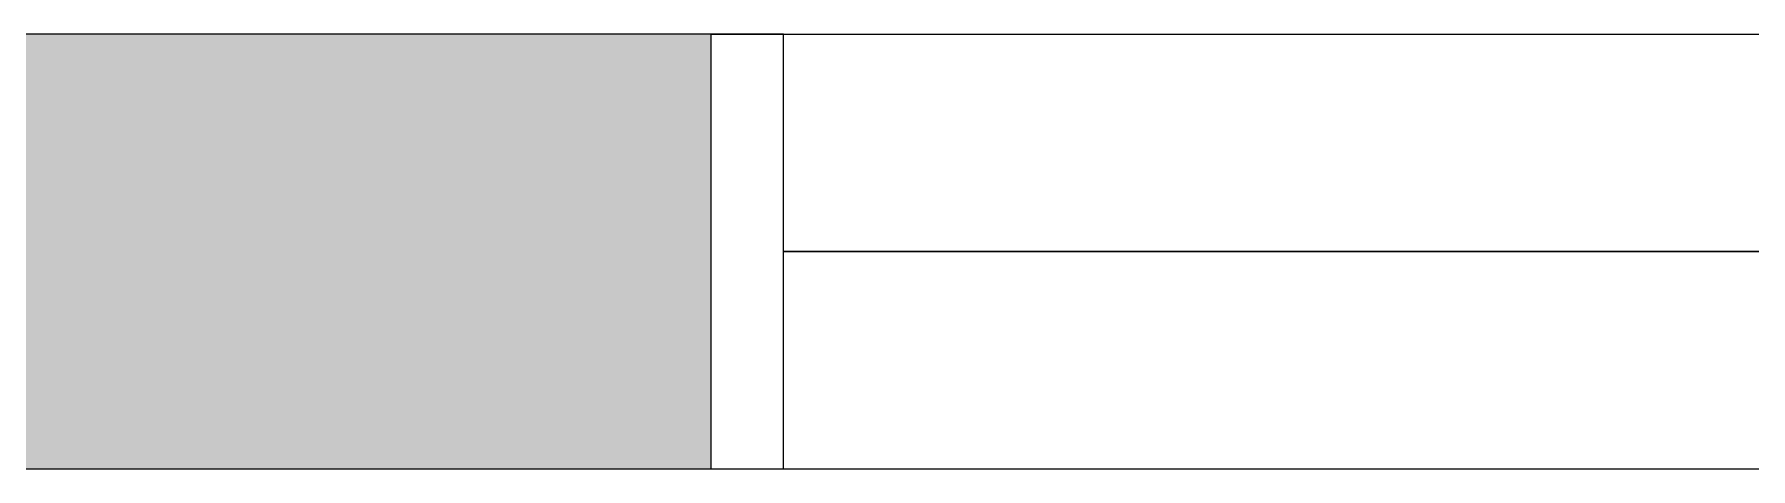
# Model space of a CAD drawing. Header units: inches. Extents: x 0 to 1536, y 72 to 1354.
# Drawn here: x 839.28 to 886.64, y 72 to 84 of the extents above; entities that cross this region are included whole.
import ezdxf

# ---------------------------------------------------------------- set-up
doc = ezdxf.new("R2010")
doc.units = ezdxf.units.IN
doc.header["$MEASUREMENT"] = 0
for name, color, linetype, lineweight in [('1600 K ST 6th Floor-Clean-REVISED_dwg', 8, 'Continuous', 9), ('A-Glaz-Exst', 7, 'Continuous', 9), ('A-WALL', 113, 'Continuous', 13), ('A-WALL-PATT', 111, 'Continuous', 13)]:
    doc.layers.add(name, color=color, linetype=linetype, lineweight=lineweight)

# ---------------------------------------------------------------- blocks, each defined once
blk = doc.blocks.new('1600 K ST 6th Floor-Clean-REVISED_dwg-7023626-Level XX  POWER _ SIGNAL')
at = {"layer": 'A-Glaz-Exst'}
for p, q in [((859.955, 84), (857.955, 84)), ((857.955, 84), (913.955, 84)), ((857.955, 72), (913.955, 72))]:
    blk.add_line(p, q, dxfattribs=at)
at = {"layer": 'A-Glaz-Exst', "flags": 128}
for points in [[(857.955, 72), (859.955, 72), (859.955, 84)], [(911.954, 77.999), (911.954, 78), (859.956, 78), (859.955, 77.999), (911.955, 77.999), (911.955, 78), (859.955, 78)]]:
    blk.add_lwpolyline(points, dxfattribs=at)

msp = doc.modelspace()

# ---------------------------------------------------------------- hatches: boundary and pattern name
at = {"layer": 'A-WALL-PATT', "lineweight": 9}
msp.add_hatch(color=7, dxfattribs=at).paths.add_polyline_path([(854.464, 72), (857.955, 72), (857.955, 84), (799.955, 84), (799.955, 72), (832.823, 72)], flags=0)

# ---------------------------------------------------------------- linework, layer by layer
at = {"layer": 'A-WALL', "color": 8, "lineweight": 20}
for p, q in [((857.955, 84), (799.955, 84)), ((857.955, 72), (857.955, 84)), ((799.955, 72), (857.955, 72))]:
    msp.add_line(p, q, dxfattribs=at)

# ---------------------------------------------------------------- block references
at = {"layer": '1600 K ST 6th Floor-Clean-REVISED_dwg', "color": 7}
msp.add_blockref('1600 K ST 6th Floor-Clean-REVISED_dwg-7023626-Level XX  POWER _ SIGNAL', (0, 0), dxfattribs=at)

doc.saveas('drawing.dxf')
